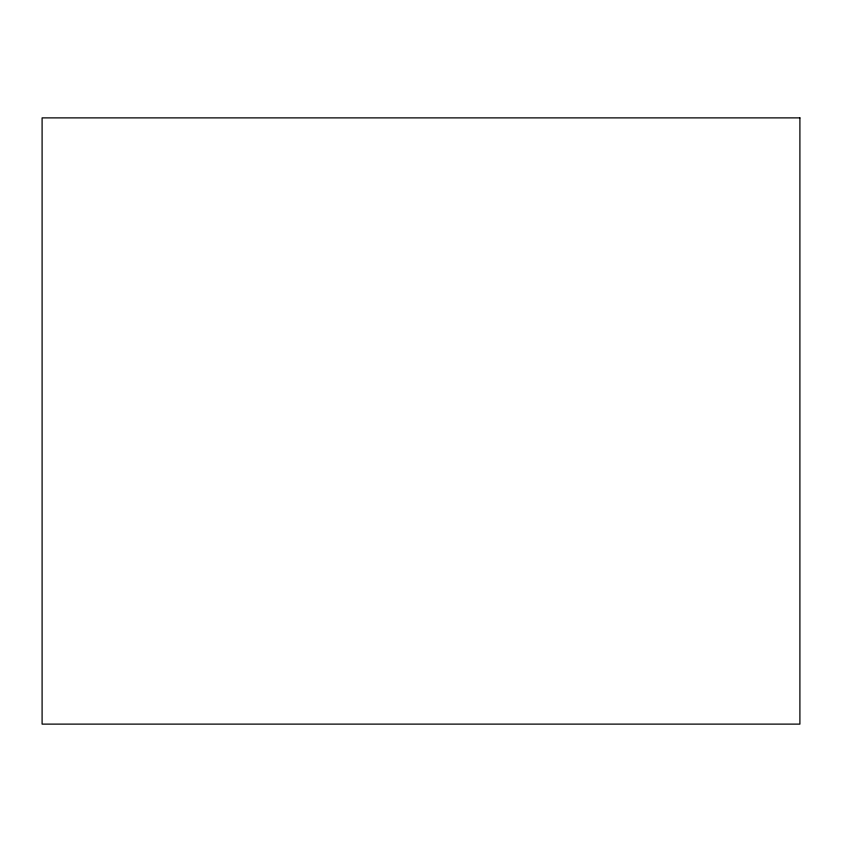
<?xml version="1.0" encoding="UTF-8"?>
<svg xmlns="http://www.w3.org/2000/svg" width="842" height="842" viewBox="0 0 842 842"><rect width="100%" height="100%" fill="white"/><g stroke="black" fill="none" stroke-linecap="round" stroke-linejoin="round"><path stroke-width="1.26" d="M799.9 117.88L42.1 117.88L42.1 724.12L799.9 724.12L799.9 117.88"/></g></svg>
